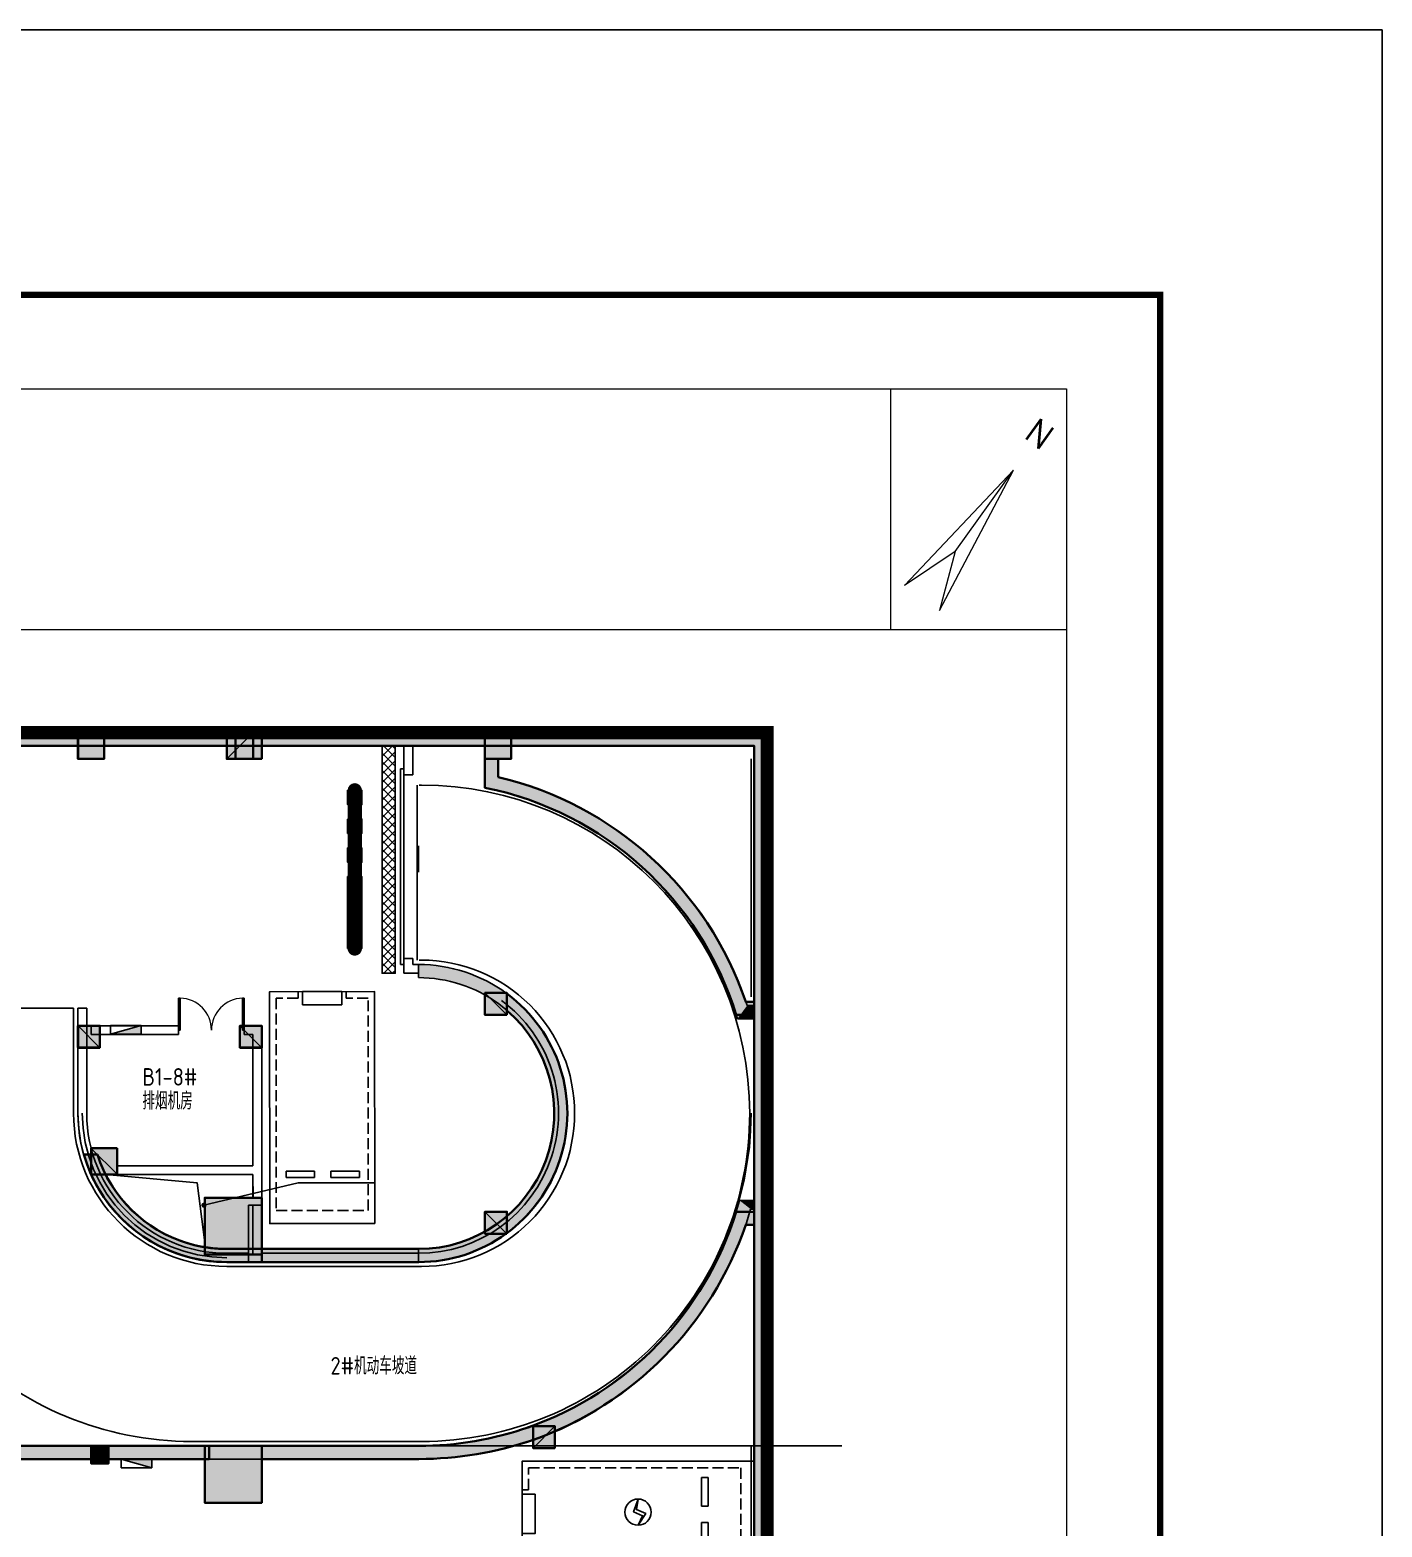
# Model space of a CAD drawing. Extents: x 512858 to 514372, y -232486 to -231710.
# Drawn here: x 512962.67 to 512993.57, y -232084.55 to -232050.34 of the extents above; entities that cross this region are included whole.
import ezdxf
from ezdxf.enums import TextEntityAlignment as Align

# ---------------------------------------------------------------- set-up
doc = ezdxf.new("R2010")
doc.units = 0
doc.header["$LTSCALE"] = 1000
for name, pattern in [('CENTER', [2, 1.25, -0.25, 0.25, -0.25]), ('DASH', [0.35, 0.25, -0.1]), ('新块$0$__DASH', [0.35, 0.25, -0.1]), ('新块$0$DASH', [0.35, 0.25, -0.1])]:
    doc.linetypes.add(name, pattern=pattern)
doc.layers.get('0').update_dxf_attribs({"color": 252})
for name, color, linetype in [('_0', 252, 'Continuous'), ('A-ANNO-HATC-PATT', 252, 'Continuous'), ('A-ANNO-NOTE', 252, 'Continuous'), ('A-COLU-CONC', 252, 'Continuous'), ('A-DOOR-FIRE', 252, 'Continuous'), ('A-WALL-BLOK', 252, 'Continuous'), ('AA-STAIR', 252, 'Continuous'), ('AA-WALL', 252, 'Continuous'), ('AD-普通车位', 252, 'Continuous'), ('B1F_车位$0$A-PARK-W', 252, 'Continuous'), ('B1F_车位$0$P-减速带', 252, 'Continuous'), ('PUB_HATCH', 252, 'Continuous'), ('ROAD_DOTE', 252, 'CENTER'), ('WALL', 252, 'Continuous'), ('可见线', 252, 'Continuous'), ('建-房间名称', 252, 'Continuous'), ('新块$0$A-PARK-D', 252, 'Continuous'), ('新块$0$AD-普通车位', 252, '新块$0$DASH'), ('风井', 252, 'Continuous')]:
    doc.layers.add(name, color=color, linetype=linetype)
for name, color, linetype, lineweight in [('P-FIRE-FH', 252, 'Continuous', 25), ('S-COLU', 252, 'Continuous', 35), ('s-colu-cons', 252, 'Continuous', 35), ('S-COLU-HATC', 252, 'Continuous', 25), ('S-WALL', 252, 'Continuous', 35), ('S-WALL-HATC', 252, 'Continuous', 25), ('图廓', 252, 'Continuous', 9), ('面积-不计容-地下室-1', 4, 'Continuous', 0)]:
    doc.layers.add(name, color=color, linetype=linetype, lineweight=lineweight)
doc.layers.add('打印图框', color=252, linetype='Continuous', plot=False)
doc.styles.add('tkhz1', font='txt.shx', dxfattribs={"width": 0.8, "bigfont": 'hztxt.shx'})
doc.styles.add('邻里中心-雨水$0$STANDARD', font='GBENOR', dxfattribs={"bigfont": 'GBCBIG'})

# ---------------------------------------------------------------- blocks, each defined once
blk = doc.blocks.new('新块$0$A$C0EC85F9A')
at = {"layer": '新块$0$A-PARK-D'}
for p, q in [((1025, 1200), (375, 1200)), ((375, 1050), (375, 1200)), ((1025, 1050), (375, 1050)), ((1025, 1050), (1025, 1200)), ((2050, 1200), (1400, 1200)), ((1400, 1050), (1400, 1200)), ((2050, 1050), (1400, 1050)), ((2050, 1050), (2050, 1200))]:
    blk.add_line(p, q, dxfattribs=at)
for points in [[(2400, 0), (2400, 5300), (0, 5300), (0, 0)], [(750, 5000), (1650, 5000), (1650, 5300), (750, 5300)]]:
    blk.add_lwpolyline(points, close=True, dxfattribs=at)
at = {"layer": '新块$0$A-PARK-D', "linetype": '新块$0$__DASH'}
blk.add_lwpolyline([(650, 5300), (650, 5150), (150, 5150), (150, 300), (2250, 300), (2250, 5150), (1750, 5150), (1750, 5300)], dxfattribs=at)
blk = doc.blocks.new('新块$0$dfghgfhfghg')
at = {"layer": '新块$0$A-PARK-D', "extrusion": (-1.87256e-08, 1.87406e-20, 1), "rotation": 8.24447464e-08}
blk.add_blockref('新块$0$A$C0EC85F9A', (-1200, -2800, 0), dxfattribs=at)
blk = doc.blocks.new('A$C040F5B7D')
at = {"layer": '新块$0$AD-普通车位', "extrusion": (2.15467e-06, 6.25413e-07, -1), "zscale": -1}
blk.add_blockref('新块$0$dfghgfhfghg', (-1200, 2800, 0), dxfattribs=at)
blk = doc.blocks.new('CHEWEI')
at = {"layer": 'AD-普通车位', "extrusion": (0, 0, -1), "xscale": -1, "zscale": -1, "rotation": 270}
blk.add_blockref('A$C040F5B7D', (-641083, 203673, 0), dxfattribs=at)
blk = doc.blocks.new('电动车')
at = {"layer": 'B1F_车位$0$A-PARK-W'}
for points in [[(625881, 295772), (625779, 295480), (625984, 295390), (625881, 295172)], [(625881, 295772), (625845, 295530), (626058, 295440), (625881, 295172)]]:
    blk.add_lwpolyline(points, dxfattribs=at)
blk.add_circle((625881, 295472), 300, dxfattribs=at)
blk = doc.blocks.new('$TwtSys$00000434')
for p, q in [((-0.5, 0.5), (-0.5, -0.5)), ((-0.5, -0.5), (0.5, 0.5)), ((0.5, 0.5), (-0.5, 0.5)), ((0.5, -0.5), (0.5, 0.5)), ((-0.5, -0.5), (0.5, -0.5))]:
    blk.add_line(p, q)
blk.add_solid([(0.5, -0.5), (0.5, 0.5), (-0.5, -0.5)])
blk = doc.blocks.new('A$C3CF8769D')
at = {"layer": 'P-FIRE-FH', "xscale": 700, "yscale": 200, "zscale": 700}
blk.add_blockref('$TwtSys$00000434', (96312, -6690), dxfattribs=at)
at = {"layer": 'P-FIRE-FH', "xscale": -700, "yscale": 200, "zscale": 700, "rotation": 180}
blk.add_blockref('$TwtSys$00000434', (96557, -16600), dxfattribs=at)
blk = doc.blocks.new('A$C59DA770B')
at = {"layer": 'S-COLU-HATC'}
for points in [[(-32600, 26850), (-33200, 26850), (-33200, 26250), (-32600, 26250)], [(-26400, 26850), (-27000, 26850), (-27000, 26250), (-26400, 26250)], [(-22900, 26850), (-23500, 26850), (-23500, 26250), (-22900, 26250)], [(-15700, 26850), (-16300, 26850), (-16300, 26250), (-15700, 26250)], [(-8700, 26850), (-9300, 26850), (-9300, 26250), (-8700, 26250)], [(-3100, 26850), (-3700, 26850), (-3700, 26250), (-3100, 26250)], [(500, 26850), (-100, 26850), (-100, 26250), (500, 26250)], [(-33299, 20700), (-33800, 20700), (-33800, 20200), (-33299, 20200)], [(-26500, 20100), (-27000, 20100), (-27000, 19600), (-26500, 19600)], [(-19850, 20100), (-20350, 20100), (-20350, 19600), (-19850, 19600)], [(-16150, 20100), (-16650, 20100), (-16650, 19600), (-16150, 19600)], [(-8700, 20150), (-9200, 20150), (-9200, 19650), (-8700, 19650)], [(-3200, 20150), (-3700, 20150), (-3700, 19650), (-3200, 19650)], [(500, 20150), (0, 20150), (0, 19650), (500, 19650)], [(-32600, 17350), (-33200, 17350), (-33200, 16750), (-32600, 16750)], [(-26500, 17350), (-27100, 17350), (-27100, 16750), (-26500, 16750)], [(-8700, 17350), (-9900, 17350), (-9900, 16650), (-8700, 16650)], [(-2800, 17350), (-3400, 17350), (-3400, 16750), (-2800, 16750)], [(500, 16220), (-800, 16220), (-800, 14920), (500, 14920)], [(-3000, 10550), (-3400, 10550), (-3400, 10150), (-3000, 10150)], [(500, 10550), (-800, 10550), (-800, 9250), (500, 9250)], [(-32400, 7750), (-33200, 7750), (-33200, 7150), (-32400, 7150)], [(-21600, 6150), (-22100, 6150), (-22100, 5750), (-21600, 5750)], [(-3000, 6150), (-3400, 6150), (-3400, 5750), (-3000, 5750)], [(-32600, 4550), (-33200, 4550), (-33200, 3950), (-32600, 3950)], [(-29100, 4750), (-29500, 4750), (-29500, 3950), (-29100, 3950)], [(500, 3750), (0, 3750), (0, 3250), (500, 3250)], [(-21450, 1650), (-21950, 1650), (-21950, 1150), (-21450, 1150)], [(-17950, 1650), (-18450, 1650), (-18450, 1150), (-17950, 1150)], [(-14350, 1650), (-14850, 1650), (-14850, 1150), (-14350, 1150)], [(-1100, 150), (-1700, 150), (-1700, -250), (-1100, -250)], [(500, 250), (0, 250), (0, -250), (500, -250)]]:
    blk.add_hatch(color=256, dxfattribs=at).paths.add_polyline_path(points)
at = {"layer": 'S-WALL-HATC'}
for points in [[(-27200, 17350), (-27200, 17050), (-26300, 17050), (-26300, 10850), (-26000, 10850), (-26000, 17350)], [(-19850, 17350), (-20650, 17350), (-20650, 12850), (-20350, 12850), (-20350, 17050), (-19850, 17050)], [(-16700, 17350), (-16700, 17050), (-16150, 17050), (-16150, 11150), (-18518, 11150), (-18518, 10850), (-15850, 10850), (-15850, 17350), (-16588, 17350)], [(-1227, 14879, 0.06915), (-300, 14750), (500, 14750), (500, 15050), (-300, 15050, -0.06915), (-1145, 15168, -0.251821), (-3254, 17211), (-3568, 17211, 0.259261)], [(-32800, 12850), (-33200, 12850), (-33200, 10850), (-32800, 10850)], [(-18518, 10850), (-18518, 11150), (-23900, 11150), (-23900, 10850), (-22100, 10850), (-22100, 10350), (-21800, 10350), (-21800, 10850), (-19500, 10850)], [(-8900, 10250), (-8700, 10250), (-8700, 11150), (-15000, 11150), (-15000, 10850), (-9000, 10850), (-9000, 10250)], [(-3400, 10550), (-6200, 10550), (-6200, 10250), (-3400, 10250)], [(-3000, 10550), (-700, 10550), (-700, 10250), (-3000, 10250)], [(-19700, 5750), (-19500, 5750), (-19500, 8450), (-19400, 8450), (-19400, 8650), (-19700, 8650), (-19700, 6250), (-21800, 6250), (-21800, 8650), (-22100, 8650), (-22100, 6050), (-19700, 6050)], [(-18300, 8650), (-18300, 8450), (-13400, 8450), (-13400, 8650)], [(-8650, 8650), (-8900, 8650), (-8900, 5950), (-12000, 5950), (-12000, 8650), (-12300, 8650), (-12300, 8450), (-12200, 8450), (-12200, 5750), (-8650, 5750)], [(-26244, 3950), (-26000, 3950), (-26000, 7150), (-24100, 7150), (-24100, 7450), (-26300, 7450), (-26300, 3950)], [(-12200, 5750), (-12200, 5950), (-19500, 5950), (-19500, 5750), (-13400, 5750)], [(-1400, 5950), (-5900, 5950), (-5900, 5650), (-1400, 5650)], [(-1100, 5950), (-1400, 5950), (-1400, 3250), (-1100, 3250)], [(-24850, 4750), (-24850, 1450), (-26300, 1450), (-26300, 1150), (-24150, 1150), (-24150, 1450), (-24550, 1450), (-24550, 4750), (-24800, 4750)], [(-11200, 4550), (-10900, 4550), (-10900, 50), (-10575, 50), (-10575, -250), (-11200, -250)], [(-18050, 1650), (-18050, 4250), (-18300, 4250), (-18300, 1650)], [(-14500, 1650), (-14500, 4250), (-14750, 4250), (-14750, 1650)], [(-5200, 50), (-5600, 50), (-5600, 3550), (-5900, 3550), (-5900, -250), (-1700, -250), (-1700, 50)]]:
    blk.add_hatch(color=256, dxfattribs=at).paths.add_polyline_path(points)
at = {"layer": 'S-COLU'}
for points in [[(-32600, 26850), (-33200, 26850), (-33200, 26250), (-32600, 26250)], [(-26400, 26850), (-27000, 26850), (-27000, 26250), (-26400, 26250)], [(-22900, 26850), (-23500, 26850), (-23500, 26250), (-22900, 26250)], [(-15700, 26850), (-16300, 26850), (-16300, 26250), (-15700, 26250)], [(-8700, 26850), (-9300, 26850), (-9300, 26250), (-8700, 26250)], [(-3100, 26850), (-3700, 26850), (-3700, 26250), (-3100, 26250)], [(500, 26850), (-100, 26850), (-100, 26250), (500, 26250)], [(-33299, 20700), (-33800, 20700), (-33800, 20200), (-33299, 20200)], [(-19850, 20100), (-20350, 20100), (-20350, 19600), (-19850, 19600)], [(-16150, 20100), (-16650, 20100), (-16650, 19600), (-16150, 19600)], [(-32600, 17350), (-33200, 17350), (-33200, 16750), (-32600, 16750)], [(-26500, 17350), (-27100, 17350), (-27100, 16750), (-26500, 16750)], [(-8700, 17350), (-9900, 17350), (-9900, 16650), (-8700, 16650)], [(-2800, 17350), (-3400, 17350), (-3400, 16750), (-2800, 16750)], [(500, 16220), (-800, 16220), (-800, 14920), (500, 14920)], [(-3000, 10550), (-3400, 10550), (-3400, 10150), (-3000, 10150)], [(500, 10550), (-800, 10550), (-800, 9250), (500, 9250)], [(-32400, 7750), (-33200, 7750), (-33200, 7150), (-32400, 7150)], [(-21600, 6150), (-22100, 6150), (-22100, 5750), (-21600, 5750)], [(-3000, 6150), (-3400, 6150), (-3400, 5750), (-3000, 5750)], [(-32600, 4550), (-33200, 4550), (-33200, 3950), (-32600, 3950)], [(-29100, 4750), (-29500, 4750), (-29500, 3950), (-29100, 3950)], [(500, 3750), (0, 3750), (0, 3250), (500, 3250)], [(-21450, 1650), (-21950, 1650), (-21950, 1150), (-21450, 1150)], [(-17950, 1650), (-18450, 1650), (-18450, 1150), (-17950, 1150)], [(-14350, 1650), (-14850, 1650), (-14850, 1150), (-14350, 1150)], [(-1100, 150), (-1700, 150), (-1700, -250), (-1100, -250)], [(500, 250), (0, 250), (0, -250), (500, -250)]]:
    blk.add_lwpolyline(points, close=True, dxfattribs=at)
at = {"layer": 'S-COLU', "elevation": 0}
for points in [[(-26500, 20100), (-27000, 20100), (-27000, 19600), (-26500, 19600)], [(-8700, 20150), (-9200, 20150), (-9200, 19650), (-8700, 19650)], [(-3200, 20150), (-3700, 20150), (-3700, 19650), (-3200, 19650)], [(500, 20150), (0, 20150), (0, 19650), (500, 19650)]]:
    blk.add_lwpolyline(points, close=True, dxfattribs=at)
at = {"layer": 'S-WALL'}
blk.add_line((-300, 15050), (500, 15050), dxfattribs=at)
for points in [[(-27200, 17350), (-27200, 17050), (-26300, 17050), (-26300, 10850), (-26000, 10850), (-26000, 17350)], [(-19850, 17350), (-20650, 17350), (-20650, 12850), (-20350, 12850), (-20350, 17050), (-19850, 17050), (-19850, 17350)], [(-16700, 17350), (-16700, 17050), (-16150, 17050), (-16150, 11150), (-18518, 11150), (-18518, 10850), (-15850, 10850), (-15850, 17350), (-16588, 17350)], [(-32800, 12850), (-33200, 12850), (-33200, 10850), (-32800, 10850)], [(-18518, 10850), (-18518, 11150), (-23900, 11150), (-23900, 10850), (-22100, 10850), (-22100, 10350), (-21800, 10350), (-21800, 10850), (-19500, 10850)], [(-8900, 10250), (-8700, 10250), (-8700, 11150), (-15000, 11150), (-15000, 10850), (-9000, 10850), (-9000, 10250)], [(-3400, 10550), (-6200, 10550), (-6200, 10250), (-3400, 10250)], [(-700, 10550), (-3000, 10550)], [(-3000, 10550), (-700, 10550), (-700, 10250), (-3000, 10250)], [(-3000, 10250), (-700, 10250)], [(-19700, 5750), (-19500, 5750), (-19500, 8450), (-19400, 8450), (-19400, 8650), (-19700, 8650), (-19700, 6250), (-21800, 6250), (-21800, 8650), (-22100, 8650), (-22100, 6050), (-19700, 6050), (-19700, 5750)], [(-18300, 8650), (-18300, 8450), (-13400, 8450), (-13400, 8650), (-18300, 8650)], [(-8650, 8650), (-8900, 8650), (-8900, 5950), (-12000, 5950), (-12000, 8650), (-12300, 8650), (-12300, 8450), (-12200, 8450), (-12200, 5750), (-8650, 5750), (-8650, 8650)], [(-26244, 3950), (-26000, 3950), (-26000, 7150), (-24100, 7150), (-24100, 7450), (-26300, 7450), (-26300, 3950)], [(-12200, 5750), (-12200, 5950), (-19500, 5950), (-19500, 5750), (-13400, 5750)], [(-1400, 5950), (-5900, 5950), (-5900, 5650), (-1400, 5650)], [(-1700, 5950), (-3000, 5950)], [(-1100, 5950), (-1400, 5950), (-1400, 3250), (-1100, 3250)], [(-24850, 4750), (-24850, 1450), (-26300, 1450), (-26300, 1150), (-24150, 1150), (-24150, 1450), (-24550, 1450), (-24550, 4750), (-24800, 4750)], [(-11200, 4550), (-10900, 4550), (-10900, 50), (-10575, 50), (-10575, -250), (-11200, -250), (-11200, 4550)], [(-18050, 1650), (-18050, 4250), (-18300, 4250), (-18300, 1650)], [(-14500, 1650), (-14500, 4250), (-14750, 4250), (-14750, 1650)], [(-5200, 50), (-5600, 50), (-5600, 3550), (-5900, 3550), (-5900, -250), (-1700, -250), (-1700, 50)]]:
    blk.add_lwpolyline(points, close=True, dxfattribs=at)
for points in [[(-3254, 17211), (-3568, 17211)], [(500, 15050), (500, 14750), (-300, 14750)]]:
    blk.add_lwpolyline(points, dxfattribs=at)
for radius, start, end in [(3400, 196.0391, 254.1773), (3100, 197.6398, 254.1773), (3100, 254.1773, 270.0001), (3400, 254.1773, 270.0001)]:
    blk.add_arc((-300, 18150), radius, start, end, dxfattribs=at)
blk = doc.blocks.new('B1F_车位$0$减速垄')
at = {"layer": 'B1F_车位$0$P-减速带'}
for points in [[(180, 180), (181, -180, -1)], [(4149, 185), (4150, -176, 1)]]:
    blk.add_hatch(color=253, dxfattribs=at).paths.add_polyline_path(points)
at = {"layer": 'B1F_车位$0$P-减速带', "color": 253, "const_width": 0.224}
blk.add_lwpolyline([(181, -180, -1), (180, 180)], format="xyb", dxfattribs=at)
at = {"layer": 'B1F_车位$0$P-减速带', "color": 8}
for points in [[(181, -180), (541, -180), (541, 181), (180, 180)], [(902, -180), (1263, -179), (1263, 182), (902, 181)], [(1624, -179), (1985, -178), (1984, 182), (1624, 182)], [(2346, -178), (2706, -178), (2706, 183), (2345, 183)], [(3067, -177), (3428, -177), (3428, 184), (3067, 184)], [(3789, -176), (4150, -176), (4149, 185), (3788, 184)]]:
    blk.add_lwpolyline(points, close=True, dxfattribs=at)
at = {"layer": 'B1F_车位$0$P-减速带', "color": 253}
for points in [[(2706, -178), (3067, -177), (3067, 184), (2706, 183)], [(3428, -177), (3789, -176), (3788, 184), (3428, 184)]]:
    blk.add_lwpolyline(points, close=True, dxfattribs=at)
at = {"layer": 'B1F_车位$0$P-减速带', "color": 8}
for points in [[(180, 180), (541, 181), (181, -180), (541, -180)], [(902, 181), (1263, 182), (902, -180), (1263, -179)], [(1624, 182), (1984, 182), (1624, -179), (1985, -178)], [(2345, 183), (2706, 183), (2346, -178), (2706, -178)], [(3067, 184), (3428, 184), (3067, -177), (3428, -177)], [(3788, 184), (4149, 185), (3789, -176), (4150, -176)]]:
    blk.add_solid(points, dxfattribs=at)
at = {"layer": 'B1F_车位$0$P-减速带', "color": 253}
for points in [[(541, 181), (902, 181), (541, -180), (902, -180)], [(1263, 182), (1624, 182), (1263, -179), (1624, -179)], [(1984, 182), (2345, 183), (1985, -178), (2346, -178)], [(2706, 183), (3067, 184), (2706, -178), (3067, -177)], [(3428, 184), (3788, 184), (3428, -177), (3789, -176)]]:
    blk.add_solid(points, dxfattribs=at)
blk = doc.blocks.new('A$C5B776904')
at = {"layer": 'S-COLU-HATC'}
for points in [[(95919, -600), (95919, 0), (95319, 0), (95319, -600)], [(99319, -600), (99319, 0), (98719, 0), (98719, -600)], [(105219, -600), (105219, 0), (104619, 0), (104619, -600)], [(105119, -6450), (105119, -5950), (104619, -5950), (104619, -6450)], [(95819, -7200), (95819, -6700), (95319, -6700), (95319, -7200)], [(99519, -7200), (99519, -6700), (99019, -6700), (99019, -7200)], [(105119, -11450), (105119, -10950), (104619, -10950), (104619, -11450)], [(106219, -16350), (106219, -15850), (105719, -15850), (105719, -16350)]]:
    blk.add_hatch(color=256, dxfattribs=at).paths.add_polyline_path(points)
at = {"layer": 'S-WALL-HATC'}
h = blk.add_hatch(color=256, dxfattribs=at)
h.paths.add_polyline_path([(74119, -57391), (74119, -59861), (106019, -59861), (106019, -57400), (111069, -57400), (111069, 0), (0, 0), (0, -54446), (41810, -57391)])
h.paths.add_polyline_path([(41820, -57091), (300, -54166), (300, -300), (110769, -300), (110769, -57100), (105719, -57100), (105719, -59561), (74419, -59561), (74419, -57091)], flags=16)
for points in [[(110360, -6450), (110769, -6450), (110769, -6150), (110578, -6150, 0.258744), (104919, -1017), (104919, -600), (104619, -600), (104619, -1259, -0.274642)], [(103104, -12100, 0.723603), (105119, -5963), (105119, -6346, -0.696011), (103104, -11800), (99518, -11800), (99518, -12100)], [(99518, -11800), (98718, -11800, -0.243993), (96184, -10485, -0.036226), (95953, -10100), (95620, -10100, 0.047294), (95938, -10657, 0.243993), (98718, -12100), (99518, -12100)], [(99518, -16300), (99518, -16600), (103104, -16600, 0.080967), (105730, -16161, 0.228351), (110578, -11250), (110769, -11250), (110769, -10950), (110361, -10950, -0.237202), (105626, -15868, -0.084777), (103104, -16300)]]:
    blk.add_hatch(color=256, dxfattribs=at).paths.add_polyline_path(points)
at = {"linetype": 'ByBlock'}
for p, q in [((98719, -600), (99319, 0)), ((104619, -5950), (105119, -6450)), ((95319, -6700), (95819, -7200)), ((99019, -6700), (99519, -7200)), ((96219, -10100), (95619, -9500)), ((104619, -10950), (105119, -11450)), ((105719, -16350), (106219, -15850))]:
    blk.add_line(p, q, dxfattribs=at)
at = {"layer": 's-colu-cons'}
for points in [[(95919, -600), (95919, 0), (95319, 0), (95319, -600)], [(99319, -600), (99319, 0), (98719, 0), (98719, -600)], [(105219, -600), (105219, 0), (104619, 0), (104619, -600)], [(105119, -6450), (105119, -5950), (104619, -5950), (104619, -6450)], [(95819, -7200), (95819, -6700), (95319, -6700), (95319, -7200)], [(99519, -7200), (99519, -6700), (99019, -6700), (99019, -7200)], [(105119, -11450), (105119, -10950), (104619, -10950), (104619, -11450)], [(106219, -16350), (106219, -15850), (105719, -15850), (105719, -16350)]]:
    blk.add_lwpolyline(points, close=True, dxfattribs=at)
at = {"layer": 'S-WALL'}
for p, q in [((104619, -1259), (104619, -600)), ((104619, -600), (104919, -600)), ((104919, -1017), (104919, -600)), ((105119, -5963), (105119, -6346)), ((110769, -6150), (110578, -6150)), ((110769, -6450), (110769, -6150)), ((110360, -6450), (110769, -6450))]:
    blk.add_line(p, q, dxfattribs=at)
blk.add_lwpolyline([(41810, -57391), (0, -54446), (0, 0), (111069, 0), (111069, -57400), (106019, -57400), (106019, -59861), (74119, -59861), (74119, -57391)], close=True, dxfattribs=at)
for points in [[(41824, -57091), (300, -54166), (300, -300), (110769, -300), (110769, -57100), (105719, -57100), (105719, -59561), (74419, -59561), (74419, -57091), (41817, -57091)], [(95953, -10100), (95620, -10100)], [(110578, -11250), (110769, -11250), (110769, -10950), (110361, -10950)], [(98718, -12100), (99518, -12100), (99518, -11800), (98718, -11800)], [(103104, -11800), (99518, -11800), (99518, -12100), (103104, -12100)], [(103104, -16600), (99518, -16600), (99518, -16300), (103104, -16300)]]:
    blk.add_lwpolyline(points, dxfattribs=at)
for centre, radius, start, end in [((103121, -8685), 7876, 18.7783, 76.8055), ((103121, -8687), 7577, 17.1679, 78.5966), ((103101, -8700), 3400, 270.0432, 53.6018), ((103101, -8700), 3100, 270.0432, 49.3965), ((98718, -8700), 3400, 204.3217, 215.1526), ((98718, -8700), 3100, 206.8539, 215.1526), ((98718, -8700), 3100, 215.1526, 270), ((98718, -8700), 3400, 215.1526, 270), ((103101, -8700), 7600, 289.4009, 342.7772), ((103058, -8674), 7949, 289.6408, 341.0928), ((103102, -8701), 7599, 270.0175, 289.4006), ((103070, -8325), 8275, 270.238, 288.7539)]:
    blk.add_arc(centre, radius, start, end, dxfattribs=at)
blk = doc.blocks.new('$DorLib2D$00000002')
for p, q in [((-0.5, 0), (-0.5, 0.4875)), ((-0.475, 0.4875), (-0.5, 0.4875)), ((-0.475, 0), (-0.475, 0.4875)), ((0.475, 0), (0.475, 0.4875)), ((0.475, 0.4875), (0.5, 0.4875)), ((0.5, 0), (0.5, 0.4875)), ((-0.5, 0), (-0.475, 0)), ((0.5, 0), (0.475, 0))]:
    blk.add_line(p, q)
at = {"lineweight": 13}
for centre, start, end in [((-0.4875, 0), 0, 88.53072), ((0.4875, 0), 91.46928, 180)]:
    blk.add_arc(centre, 0.4875, start, end, dxfattribs=at)
blk = doc.blocks.new('$DorLib2D$00000126')
at = {"color": 0, "linetype": 'Continuous'}
for p, q in [((-0.532, 0.5), (-0.532, 0.9)), ((0.532, 0.9), (0.532, 0.5))]:
    blk.add_line(p, q, dxfattribs=at)
at = {"color": 0, "linetype": 'DASH'}
for p, q in [((-0.532, 0.9), (0.532, 0.9)), ((-0.532, 0.5), (0.532, 0.5))]:
    blk.add_line(p, q, dxfattribs=at)
blk = doc.blocks.new('B-BZZ')
at = {"layer": 'A-ANNO-HATC-PATT'}
for points in [[(625824, -26728), (625824, -27328), (626424, -27328), (626424, -26728)], [(629224, -26728), (629224, -27328), (629824, -27328), (629824, -26728)], [(635124, -26728), (635124, -27328), (635724, -27328), (635724, -26728)], [(635124, -32678), (635124, -33178), (635624, -33178), (635624, -32678)], [(625823, -33428), (625823, -33928), (626323, -33928), (626323, -33428)], [(629523, -33428), (629523, -33928), (630023, -33928), (630023, -33428)], [(635124, -37678), (635124, -38178), (635624, -38178), (635624, -37678)], [(636224, -42578), (636224, -43078), (636724, -43078), (636724, -42578)]]:
    blk.add_hatch(color=256, dxfattribs=at).paths.add_polyline_path(points, flags=17)
at = {"layer": 'A-COLU-CONC'}
for points in [[(625824, -27328), (626424, -27328), (626424, -26728), (625824, -26728)], [(629224, -27328), (629824, -27328), (629824, -26728), (629224, -26728)], [(635124, -27328), (635724, -27328), (635724, -26728), (635124, -26728)], [(635124, -33178), (635624, -33178), (635624, -32678), (635124, -32678)], [(625823, -33928), (626323, -33928), (626323, -33428), (625823, -33428)], [(629523, -33928), (630023, -33928), (630023, -33428), (629523, -33428)], [(635124, -38178), (635624, -38178), (635624, -37678), (635124, -37678)], [(636224, -43078), (636724, -43078), (636724, -42578), (636224, -42578)]]:
    blk.add_lwpolyline(points, close=True, dxfattribs=at)

msp = doc.modelspace()

# ---------------------------------------------------------------- hatches: boundary and pattern name
h = msp.add_hatch()
h.set_pattern_fill('多孔材料', color=252, scale=0.05)
h.set_pattern_definition([(45, (511759.25602, -232381.20448), (-0.100000102, 0.100000102), []), (135, (511759.25602, -232381.20448), (-0.100000102, -0.100000102), [])])
h.paths.add_polyline_path([(512970.721, -232066.699), (512970.721, -232071.899), (512971.021, -232071.899), (512971.021, -232066.699)])
at = {"layer": 'A-ANNO-NOTE'}
msp.add_hatch(color=252, dxfattribs=at).paths.add_polyline_path([(512966.71, -232077.199, 1), (512966.59, -232077.199, 1)], flags=17)
at = {"layer": 'PUB_HATCH'}
for points in [[(512868.602, -232066.549), (512868.752, -232066.699), (512979.221, -232066.699), (512979.371, -232066.549), (512979.521, -232066.399), (512868.452, -232066.399)], [(512979.371, -232123.649), (512979.521, -232123.799), (512979.521, -232066.399), (512979.371, -232066.549), (512979.221, -232066.699), (512979.221, -232123.499)], [(512973.221, -232067.53), (512973.371, -232067.41), (512973.371, -232066.998), (512973.071, -232066.998), (512973.071, -232067.651)], [(512978.951, -232072.788), (512979.061, -232072.638, 0.261229), (512973.371, -232067.41), (512973.221, -232067.53), (512973.071, -232067.651, -0.277209), (512978.84, -232072.938)], [(512973.478, -232072.479), (512973.567, -232072.358, 0.159757), (512971.553, -232071.698), (512971.553, -232071.998, -0.159757), (512973.389, -232072.6)], [(512971.553, -232078.348), (512971.553, -232078.498, 0.724501), (512973.567, -232072.358), (512973.478, -232072.479), (512973.389, -232072.6, -0.724501), (512971.553, -232078.198)], [(512978.951, -232072.788), (512978.84, -232072.938), (512979.221, -232072.938), (512979.221, -232072.638), (512979.061, -232072.638)], [(512967.97, -232077.198), (512967.67, -232077.198), (512967.67, -232078.498), (512967.97, -232078.498)], [(512971.553, -232082.848), (512971.553, -232082.998, 0.334117), (512979.144, -232077.288), (512979.016, -232077.188), (512978.888, -232077.088, -0.338559), (512971.553, -232082.698)], [(512979.016, -232077.188), (512979.144, -232077.288), (512979.221, -232077.288), (512979.221, -232077.088), (512978.888, -232077.088)], [(512967.82, -232078.348), (512967.67, -232078.498), (512971.553, -232078.498), (512971.553, -232078.198), (512967.97, -232078.198)], [(512966.77, -232082.698), (512966.77, -232082.998), (512971.553, -232082.998), (512971.553, -232082.848), (512971.553, -232082.698)]]:
    msp.add_hatch(color=252, dxfattribs=at).paths.add_polyline_path(points, flags=17)

# ---------------------------------------------------------------- linework, layer by layer
at = {"color": 252}
msp.add_lwpolyline([(512970.721, -232066.699), (512970.721, -232071.899), (512971.021, -232071.899), (512971.021, -232066.699)], close=True, dxfattribs=at)
at = {"layer": 'A-ANNO-NOTE', "color": 252}
for p, q in [((512966.65, -232077.199), (512968.803, -232076.684)), ((512968.803, -232076.684), (512970.544, -232076.684))]:
    msp.add_line(p, q, dxfattribs=at)
at = {"layer": 'A-WALL-BLOK', "color": 252}
for p, q in [((512971.221, -232066.699), (512971.221, -232067.364)), ((512971.421, -232066.699), (512971.221, -232066.699)), ((512971.421, -232066.699), (512971.421, -232067.364)), ((512971.221, -232071.564), (512971.221, -232071.898)), ((512971.421, -232071.564), (512971.421, -232071.698)), ((512971.421, -232071.698), (512971.553, -232071.698)), ((512971.221, -232071.898), (512971.553, -232071.898)), ((512963.77, -232072.699), (512963.77, -232075.098)), ((512963.97, -232072.699), (512963.77, -232072.699)), ((512963.97, -232072.699), (512963.97, -232075.098)), ((512964.07, -232073.099), (512966.071, -232073.099)), ((512964.07, -232073.099), (512964.07, -232073.299)), ((512967.571, -232073.099), (512967.97, -232073.099)), ((512967.97, -232073.099), (512967.97, -232076.398)), ((512964.07, -232073.299), (512966.071, -232073.299)), ((512967.571, -232073.299), (512967.77, -232073.299)), ((512967.77, -232073.299), (512967.77, -232076.298)), ((512964.67, -232076.298), (512967.77, -232076.298)), ((512964.67, -232076.298), (512964.67, -232076.498)), ((512964.67, -232076.498), (512967.77, -232076.498)), ((512967.77, -232076.498), (512967.77, -232077.027)), ((512967.97, -232076.398), (512967.97, -232077.027)), ((512967.97, -232077.027), (512967.77, -232077.027)), ((512967.77, -232077.198), (512967.77, -232078.298)), ((512967.97, -232077.198), (512967.77, -232077.198)), ((512967.97, -232077.198), (512967.97, -232078.298)), ((512967.17, -232078.298), (512967.67, -232078.298)), ((512967.97, -232078.298), (512971.553, -232078.298)), ((512967.17, -232078.498), (512967.67, -232078.498)), ((512967.97, -232078.498), (512971.553, -232078.498))]:
    msp.add_line(p, q, dxfattribs=at)
for points in [[(512971.421, -232067.364), (512971.221, -232067.364)], [(512971.421, -232071.564), (512971.221, -232071.564)], [(512966.071, -232073.099), (512966.071, -232073.299)], [(512967.571, -232073.099), (512967.571, -232073.299)]]:
    msp.add_lwpolyline(points, dxfattribs=at)
for centre, radius, start, end in [((512971.553, -232075.098), 3.4, 268.9049, 53.6994), ((512971.553, -232075.098), 3.2, 270.0003, 53.6997), ((512967.17, -232075.098), 3.4, 180.0002, 270), ((512967.17, -232075.098), 3.2, 180.0002, 270)]:
    msp.add_arc(centre, radius, start, end, dxfattribs=at)
at = {"layer": 'AA-STAIR', "color": 252, "ltscale": 10}
for points in [[(512971.521, -232071.599), (512971.521, -232067.599)], [(512963.671, -232072.699), (512958.871, -232072.699)], [(512963.671, -232072.699), (512963.67, -232075.098)]]:
    msp.add_lwpolyline(points, dxfattribs=at)
for points in [[(512979.121, -232075.098, 0.41421), (512971.621, -232067.599), (512971.571, -232067.599)], [(512975.121, -232075.098, 0.414214), (512971.621, -232071.598), (512971.571, -232071.598)], [(512979.121, -232075.098, -0.414214), (512971.621, -232082.598), (512966.371, -232082.598, -0.414214), (512958.871, -232075.098), (512958.871, -232072.699)], [(512967.17, -232078.598, -0.414213), (512963.67, -232075.098, -0.414213)], [(512975.121, -232075.098, -0.414214), (512971.621, -232078.598), (512967.17, -232078.598)]]:
    msp.add_lwpolyline(points, format="xyb", dxfattribs=at)
at = {"layer": 'ROAD_DOTE', "color": 252}
for p, q in [((512979.153, -232072.439), (512979.153, -232066.998)), ((512979.153, -232082.687), (512979.153, -232103.412))]:
    msp.add_line(p, q, dxfattribs=at)
at = {"layer": 'WALL', "color": 252}
for p, q in [((512868.452, -232066.399), (512979.521, -232066.399)), ((512868.752, -232066.699), (512979.221, -232066.699)), ((512979.221, -232123.499), (512979.221, -232066.699)), ((512979.521, -232123.799), (512979.521, -232066.399)), ((512973.071, -232067.651), (512973.071, -232066.998)), ((512973.071, -232066.998), (512973.371, -232066.998)), ((512973.371, -232067.41), (512973.371, -232066.998)), ((512971.553, -232071.998), (512971.553, -232071.698)), ((512979.061, -232072.638), (512979.221, -232072.638)), ((512979.221, -232072.638), (512979.221, -232072.938)), ((512978.84, -232072.938), (512979.221, -232072.938)), ((512967.67, -232077.198), (512967.67, -232078.498)), ((512967.97, -232077.198), (512967.67, -232077.198)), ((512967.97, -232077.198), (512967.97, -232078.498)), ((512978.888, -232077.088), (512979.221, -232077.088)), ((512979.144, -232077.288), (512979.221, -232077.288)), ((512979.221, -232077.088), (512979.221, -232077.288)), ((512967.97, -232078.198), (512971.553, -232078.198)), ((512971.553, -232078.198), (512971.553, -232078.498)), ((512967.67, -232078.498), (512971.553, -232078.498)), ((512967.97, -232078.498), (512967.67, -232078.498)), ((512966.77, -232082.698), (512971.553, -232082.698)), ((512966.77, -232082.698), (512966.77, -232082.998)), ((512966.77, -232082.998), (512971.553, -232082.998))]:
    msp.add_line(p, q, dxfattribs=at)
for radius, start, end in [(7.9, 18.1385, 76.6992), (7.6, 16.5069, 78.4822), (3.4, 53.6934, 90.0003), (3.1, 53.6934, 90.0003), (3.4, 270, 53.6934), (3.1, 270, 53.6934), (7.6, 270, 344.8159), (7.9, 270, 343.9014)]:
    msp.add_arc((512971.553, -232075.098), radius, start, end, dxfattribs=at)
at = {"layer": '可见线', "color": 252, "linetype": 'DASH'}
for p, q in [((512971.553, -232069.587), (512971.553, -232068.989)), ((512967.17, -232078.498), (512971.553, -232078.498)), ((512959.875, -232082.698), (512981.23, -232082.698))]:
    msp.add_line(p, q, dxfattribs=at)
for centre, radius, start, end in [((512967.17, -232075.098), 3.4, 180, 270), ((512967.17, -232075.098), 3.3, 180, 270), ((512971.553, -232075.098), 7.6, 270, 0), ((512971.553, -232075.098), 3.4, 270, 0), ((512971.553, -232075.098), 3.4, 270, 0), ((512971.553, -232075.098), 7.6, 270, 0)]:
    msp.add_arc(centre, radius, start, end, dxfattribs=at)
at = {"layer": '图廓', "color": 0, "linetype": 'ByBlock'}
for p, q in [((512985.15, -232060.4), (512982.66, -232063.036)), ((512983.457, -232063.607), (512985.15, -232060.4)), ((512983.819, -232062.259), (512985.15, -232060.4))]:
    msp.add_line(p, q, dxfattribs=at)
at = {"layer": '图廓', "color": 0, "linetype": 'ByBlock', "ltscale": 2}
for p, q in [((512985.15, -232060.4), (512982.66, -232063.036)), ((512983.457, -232063.607), (512985.15, -232060.4)), ((512983.819, -232062.259), (512985.15, -232060.4))]:
    msp.add_line(p, q, dxfattribs=at)
at = {"layer": '图廓', "color": 0}
msp.add_line((512864.884, -232064.045), (512986.358, -232064.045), dxfattribs=at)
at = {"layer": '图廓', "color": 0, "const_width": 0.143}
msp.add_lwpolyline([(512862.741, -232056.397), (512988.501, -232056.397), (512988.501, -232148.216), (512862.741, -232148.216)], close=True, dxfattribs=at)
at = {"layer": '图廓', "color": 0}
msp.add_lwpolyline([(512864.884, -232058.54), (512986.358, -232058.54), (512986.358, -232146.073), (512864.884, -232146.073)], close=True, dxfattribs=at)
msp.add_lwpolyline([(512982.343, -232058.54), (512982.343, -232064.045)], dxfattribs=at)
at = {"layer": '图廓', "color": 0, "linetype": 'ByBlock', "ltscale": 2}
for points in [[(512983.819, -232062.259), (512982.66, -232063.036)], [(512983.819, -232062.259), (512983.457, -232063.607)]]:
    msp.add_lwpolyline(points, dxfattribs=at)
at = {"layer": '打印图框', "color": 6, "ltscale": 0.5}
msp.add_lwpolyline([(512857.603, -232152.311), (512993.573, -232152.311), (512993.573, -232050.342), (512857.603, -232050.342)], close=True, dxfattribs=at)
at = {"layer": '面积-不计容-地下室-1', "linetype": 'DASH', "ltscale": 0.003, "const_width": 0.3}
msp.add_lwpolyline([(512868.452, -232120.845), (512910.262, -232123.789), (512942.571, -232123.789), (512942.571, -232126.259), (512974.471, -232126.259), (512974.471, -232123.799), (512979.521, -232123.799), (512979.521, -232066.399), (512868.452, -232066.399)], close=True, dxfattribs=at)
at = {"layer": '风井', "color": 252, "elevation": 0}
msp.add_lwpolyline([(512967.77, -232076.498), (512967.773, -232077.027), (512966.67, -232077.027), (512966.67, -232078.157, -0.23946), (512964.405, -232076.498)], format="xyb", close=True, dxfattribs=at)
at = {"layer": '风井', "color": 252}
msp.add_lwpolyline([(512964.405, -232076.498), (512966.497, -232076.69), (512966.67, -232078.049)], dxfattribs=at)

# ---------------------------------------------------------------- block references
at = {"color": 252, "xscale": 0.001, "yscale": 0.001, "zscale": 0.001}
for name, p in [('CHEWEI', (512338.137, -232289.122)), ('电动车', (512350.689, -232379.684, 0))]:
    msp.add_blockref(name, p, dxfattribs=at)
at = {"layer": '_0', "color": 252, "xscale": 0.001, "yscale": 0.001, "zscale": 0.001}
for name, p in [('A$C5B776904', (512868.453, -232066.399)), ('A$C3CF8769D', (512868.552, -232066.499)), ('A$C59DA770B', (512967.47, -232093.248))]:
    msp.add_blockref(name, p, dxfattribs=at)
at = {"layer": 'A-DOOR-FIRE', "color": 252, "xscale": 4.200000000000001, "yscale": -0.2, "zscale": 0.2, "rotation": 270.000049330373}
msp.add_blockref('$DorLib2D$00000126', (512971.321, -232069.464), dxfattribs=at)
at = {"layer": 'A-DOOR-FIRE', "color": 252, "xscale": 1.5, "yscale": 1.5, "zscale": 0.2}
msp.add_blockref('$DorLib2D$00000002', (512966.821, -232073.199), dxfattribs=at)
at = {"layer": 'AA-WALL', "color": 252, "xscale": 0.001, "yscale": 0.001, "zscale": 0.001}
msp.add_blockref('B-BZZ', (512337.947, -232039.671), dxfattribs=at)
at = {"layer": 'AD-普通车位', "color": 252, "extrusion": (0, 0, -1), "xscale": 0.001, "yscale": 0.001, "zscale": -0.001, "rotation": 359.950421505661}
msp.add_blockref('A$C040F5B7D', (-512970.554, -232077.617, 0), dxfattribs=at)
at = {"layer": 'B1F_车位$0$P-减速带', "color": 252, "xscale": 0.0009107163936434, "yscale": 0.0009107163936434, "zscale": 0.0009107163936434, "rotation": 269.9363979256362}
msp.add_blockref('B1F_车位$0$减速垄', (512970.097, -232067.553), dxfattribs=at)

# ---------------------------------------------------------------- texts
at = {"layer": '图廓', "color": 0, "linetype": 'ByBlock', "style": 'tkhz1'}
msp.add_text('N', height=0.572, rotation=324.3941, dxfattribs=at).set_placement((512985.911, -232059.338), align=Align.TOP_CENTER)
at = {"layer": '图廓', "color": 0, "linetype": 'ByBlock', "ltscale": 2, "style": 'tkhz1'}
msp.add_text('N', height=0.572, rotation=324.3941, dxfattribs=at).set_placement((512985.911, -232059.338), align=Align.TOP_CENTER)
at = {"layer": '建-房间名称', "color": 252, "style": '邻里中心-雨水$0$STANDARD'}
for s, p in [('B1-8#', (512965.242, -232074.466)), ('排烟机房', (512965.242, -232075.014)), ('2#机动车坡道', (512969.541, -232081.067))]:
    msp.add_text(s, height=0.4, dxfattribs=at).set_placement(p)

doc.saveas('drawing.dxf')
